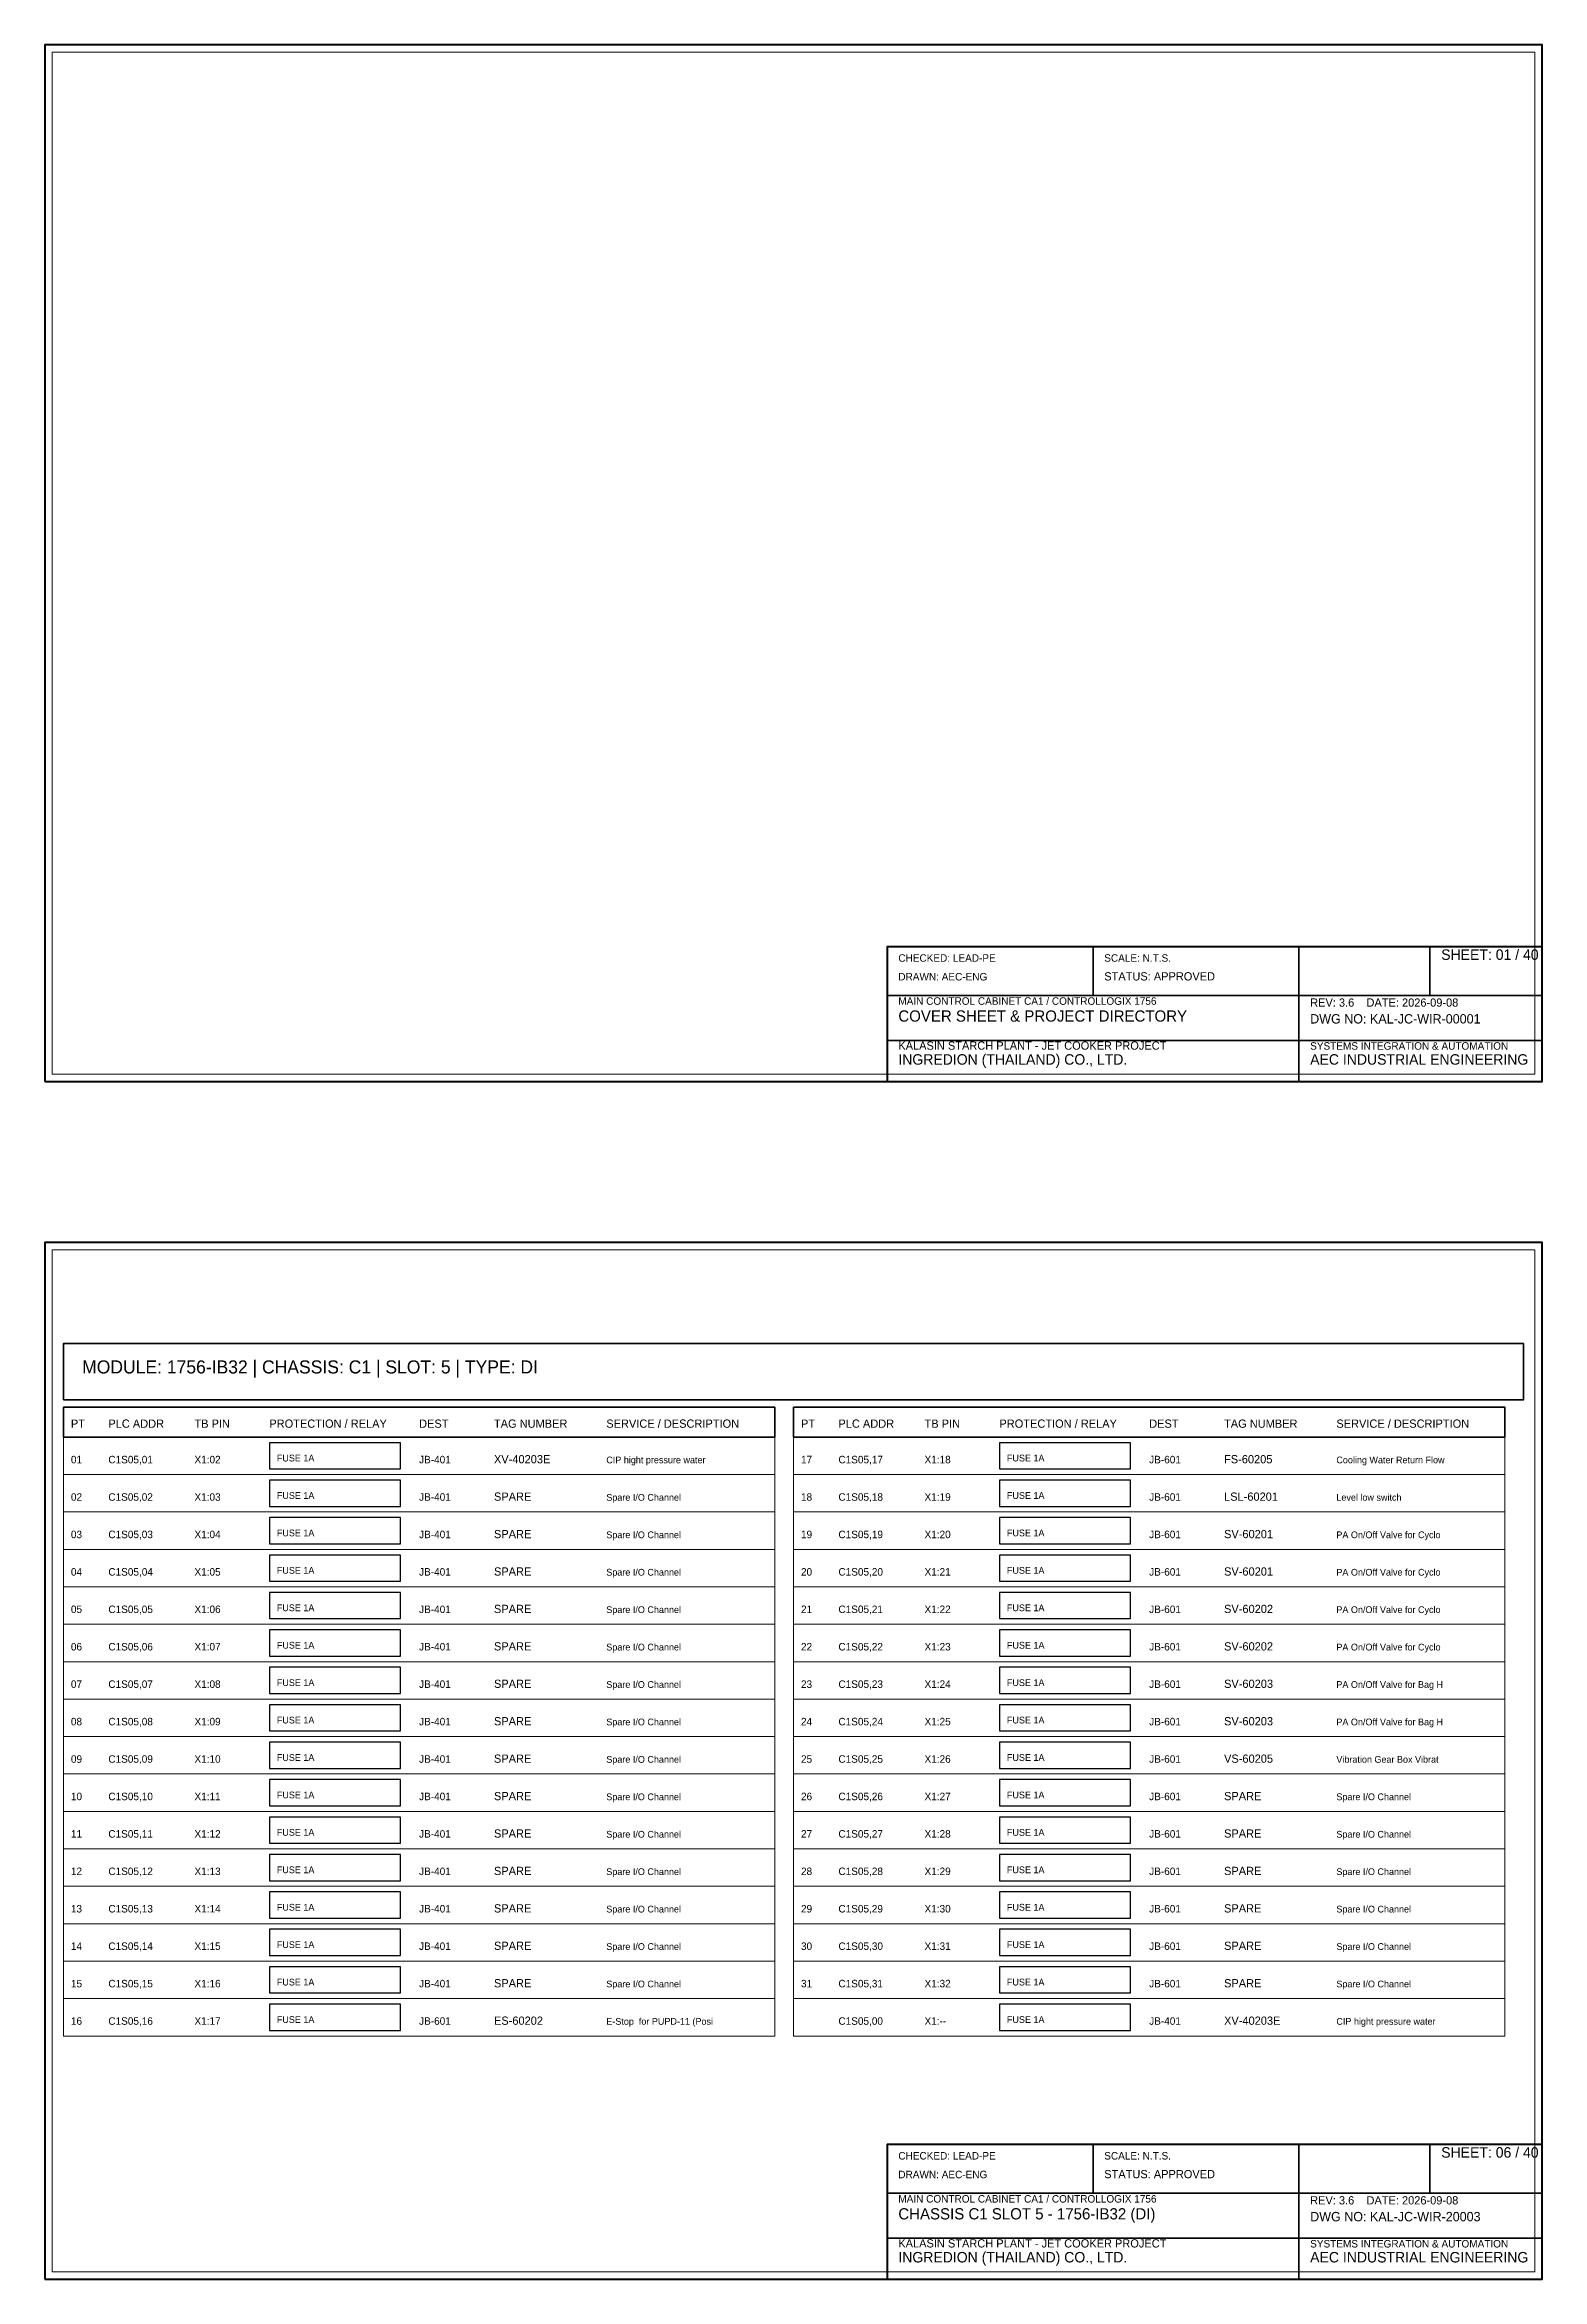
# Model space of a CAD drawing. Header units: millimetres. Extents: x 0 to 2200, y -2240 to 277.
# Drawn here: x 0 to 400, y -320 to 277 of the extents above; entities that cross this region are included whole.
import ezdxf

# ---------------------------------------------------------------- set-up
doc = ezdxf.new("R2010")
doc.units = ezdxf.units.MM
for name, color, linetype, lineweight in [('0_BORDER', 7, 'Continuous', 70), ('0_TITLE_BLOCK', 4, 'Continuous', 35), ('IE-CABLE', 6, 'Continuous', 25), ('IE-EQUIP', 2, 'Continuous', 35), ('IE-WIRE', 1, 'Continuous', 25), ('NOTATIONS', 8, 'Continuous', 18), ('TER', 3, 'Continuous', 35), ('TEXTS', 7, 'Continuous', 25)]:
    doc.layers.add(name, color=color, linetype=linetype, lineweight=lineweight)

msp = doc.modelspace()

# ---------------------------------------------------------------- linework, layer by layer
at = {"layer": '0_BORDER'}
for points in [[(0, 0), (400, 0), (400, 277), (0, 277)], [(225, 0), (400, 0), (400, 36), (225, 36)], [(0, -320), (400, -320), (400, -43), (0, -43)], [(225, -320), (400, -320), (400, -284), (225, -284)]]:
    msp.add_lwpolyline(points, close=True, dxfattribs=at)
at = {"layer": '0_TITLE_BLOCK'}
for p, q in [((280, 23), (280, 36)), ((335, 23), (335, 36)), ((370, 23), (370, 36)), ((225, 23), (400, 23)), ((335, 0), (335, 23)), ((225, 11), (400, 11)), ((280, -297), (280, -284)), ((335, -297), (335, -284)), ((370, -297), (370, -284)), ((225, -297), (400, -297)), ((335, -320), (335, -297)), ((225, -309), (400, -309))]:
    msp.add_line(p, q, dxfattribs=at)
for points in [[(5, -95), (195, -95), (195, -87), (5, -87)], [(200, -95), (390, -95), (390, -87), (200, -87)]]:
    msp.add_lwpolyline(points, close=True, dxfattribs=at)
at = {"layer": 'IE-EQUIP'}
msp.add_lwpolyline([(5, -85), (395, -85), (395, -70), (5, -70)], close=True, dxfattribs=at)
at = {"layer": 'IE-WIRE'}
for points in [[(60, -103.5), (95, -103.5), (95, -96.5), (60, -96.5)], [(255, -103.5), (290, -103.5), (290, -96.5), (255, -96.5)], [(60, -113.5), (95, -113.5), (95, -106.5), (60, -106.5)], [(255, -113.5), (290, -113.5), (290, -106.5), (255, -106.5)], [(60, -123.5), (95, -123.5), (95, -116.5), (60, -116.5)], [(255, -123.5), (290, -123.5), (290, -116.5), (255, -116.5)], [(60, -133.5), (95, -133.5), (95, -126.5), (60, -126.5)], [(255, -133.5), (290, -133.5), (290, -126.5), (255, -126.5)], [(60, -143.5), (95, -143.5), (95, -136.5), (60, -136.5)], [(255, -143.5), (290, -143.5), (290, -136.5), (255, -136.5)], [(60, -153.5), (95, -153.5), (95, -146.5), (60, -146.5)], [(255, -153.5), (290, -153.5), (290, -146.5), (255, -146.5)], [(60, -163.5), (95, -163.5), (95, -156.5), (60, -156.5)], [(255, -163.5), (290, -163.5), (290, -156.5), (255, -156.5)], [(60, -173.5), (95, -173.5), (95, -166.5), (60, -166.5)], [(255, -173.5), (290, -173.5), (290, -166.5), (255, -166.5)], [(60, -183.5), (95, -183.5), (95, -176.5), (60, -176.5)], [(255, -183.5), (290, -183.5), (290, -176.5), (255, -176.5)], [(60, -193.5), (95, -193.5), (95, -186.5), (60, -186.5)], [(255, -193.5), (290, -193.5), (290, -186.5), (255, -186.5)], [(60, -203.5), (95, -203.5), (95, -196.5), (60, -196.5)], [(255, -203.5), (290, -203.5), (290, -196.5), (255, -196.5)], [(60, -213.5), (95, -213.5), (95, -206.5), (60, -206.5)], [(255, -213.5), (290, -213.5), (290, -206.5), (255, -206.5)], [(60, -223.5), (95, -223.5), (95, -216.5), (60, -216.5)], [(255, -223.5), (290, -223.5), (290, -216.5), (255, -216.5)], [(60, -233.5), (95, -233.5), (95, -226.5), (60, -226.5)], [(255, -233.5), (290, -233.5), (290, -226.5), (255, -226.5)], [(60, -243.5), (95, -243.5), (95, -236.5), (60, -236.5)], [(255, -243.5), (290, -243.5), (290, -236.5), (255, -236.5)], [(60, -253.5), (95, -253.5), (95, -246.5), (60, -246.5)], [(255, -253.5), (290, -253.5), (290, -246.5), (255, -246.5)]]:
    msp.add_lwpolyline(points, close=True, dxfattribs=at)
at = {"layer": 'NOTATIONS'}
for points in [[(2, 2), (398, 2), (398, 275), (2, 275)], [(2, -318), (398, -318), (398, -45), (2, -45)], [(5, -105), (195, -105), (195, -95), (5, -95)], [(200, -105), (390, -105), (390, -95), (200, -95)], [(5, -115), (195, -115), (195, -105), (5, -105)], [(200, -115), (390, -115), (390, -105), (200, -105)], [(5, -125), (195, -125), (195, -115), (5, -115)], [(200, -125), (390, -125), (390, -115), (200, -115)], [(5, -135), (195, -135), (195, -125), (5, -125)], [(200, -135), (390, -135), (390, -125), (200, -125)], [(5, -145), (195, -145), (195, -135), (5, -135)], [(200, -145), (390, -145), (390, -135), (200, -135)], [(5, -155), (195, -155), (195, -145), (5, -145)], [(200, -155), (390, -155), (390, -145), (200, -145)], [(5, -165), (195, -165), (195, -155), (5, -155)], [(200, -165), (390, -165), (390, -155), (200, -155)], [(5, -175), (195, -175), (195, -165), (5, -165)], [(200, -175), (390, -175), (390, -165), (200, -165)], [(5, -185), (195, -185), (195, -175), (5, -175)], [(200, -185), (390, -185), (390, -175), (200, -175)], [(5, -195), (195, -195), (195, -185), (5, -185)], [(200, -195), (390, -195), (390, -185), (200, -185)], [(5, -205), (195, -205), (195, -195), (5, -195)], [(200, -205), (390, -205), (390, -195), (200, -195)], [(5, -215), (195, -215), (195, -205), (5, -205)], [(200, -215), (390, -215), (390, -205), (200, -205)], [(5, -225), (195, -225), (195, -215), (5, -215)], [(200, -225), (390, -225), (390, -215), (200, -215)], [(5, -235), (195, -235), (195, -225), (5, -225)], [(200, -235), (390, -235), (390, -225), (200, -225)], [(5, -245), (195, -245), (195, -235), (5, -235)], [(200, -245), (390, -245), (390, -235), (200, -235)], [(5, -255), (195, -255), (195, -245), (5, -245)], [(200, -255), (390, -255), (390, -245), (200, -245)]]:
    msp.add_lwpolyline(points, close=True, dxfattribs=at)

# ---------------------------------------------------------------- texts
at = {"layer": '0_TITLE_BLOCK'}
for s, height, p in [('SHEET: 01 / 40', 2.8, (373, 32.5)), ('STATUS: APPROVED', 2.2, (283, 27)), ('COVER SHEET & PROJECT DIRECTORY', 3, (228, 16)), ('INGREDION (THAILAND) CO., LTD.', 2.8, (228, 4.5)), ('AEC INDUSTRIAL ENGINEERING', 2.8, (338, 4.5)), ('MODULE: 1756-IB32 | CHASSIS: C1 | SLOT: 5 | TYPE: DI', 3.5, (10, -78)), ('PT', 2.2, (7, -92.5)), ('PLC ADDR', 2.2, (17, -92.5)), ('TB PIN', 2.2, (40, -92.5)), ('PROTECTION / RELAY', 2.2, (60, -92.5)), ('DEST', 2.2, (100, -92.5)), ('TAG NUMBER', 2.2, (120, -92.5)), ('SERVICE / DESCRIPTION', 2.2, (150, -92.5)), ('PT', 2.2, (202, -92.5)), ('PLC ADDR', 2.2, (212, -92.5)), ('TB PIN', 2.2, (235, -92.5)), ('PROTECTION / RELAY', 2.2, (255, -92.5)), ('DEST', 2.2, (295, -92.5)), ('TAG NUMBER', 2.2, (315, -92.5)), ('SERVICE / DESCRIPTION', 2.2, (345, -92.5)), ('SHEET: 06 / 40', 2.8, (373, -287.5)), ('STATUS: APPROVED', 2.2, (283, -293)), ('CHASSIS C1 SLOT 5 - 1756-IB32 (DI)', 3, (228, -304)), ('INGREDION (THAILAND) CO., LTD.', 2.8, (228, -315.5)), ('AEC INDUSTRIAL ENGINEERING', 2.8, (338, -315.5))]:
    msp.add_text(s, height=height, dxfattribs=at).set_placement(p)
at = {"layer": 'IE-CABLE'}
for s, p in [('JB-401', (100, -102)), ('JB-601', (295, -102)), ('JB-401', (100, -112)), ('JB-601', (295, -112)), ('JB-401', (100, -122)), ('JB-601', (295, -122)), ('JB-401', (100, -132)), ('JB-601', (295, -132)), ('JB-401', (100, -142)), ('JB-601', (295, -142)), ('JB-401', (100, -152)), ('JB-601', (295, -152)), ('JB-401', (100, -162)), ('JB-601', (295, -162)), ('JB-401', (100, -172)), ('JB-601', (295, -172)), ('JB-401', (100, -182)), ('JB-601', (295, -182)), ('JB-401', (100, -192)), ('JB-601', (295, -192)), ('JB-401', (100, -202)), ('JB-601', (295, -202)), ('JB-401', (100, -212)), ('JB-601', (295, -212)), ('JB-401', (100, -222)), ('JB-601', (295, -222)), ('JB-401', (100, -232)), ('JB-601', (295, -232)), ('JB-401', (100, -242)), ('JB-601', (295, -242)), ('JB-601', (100, -252)), ('JB-401', (295, -252))]:
    msp.add_text(s, height=2, dxfattribs=at).set_placement(p)
at = {"layer": 'IE-WIRE'}
for p in [(62, -101.5), (257, -101.5), (62, -111.5), (257, -111.5), (62, -121.5), (257, -121.5), (62, -131.5), (257, -131.5), (62, -141.5), (257, -141.5), (62, -151.5), (257, -151.5), (62, -161.5), (257, -161.5), (62, -171.5), (257, -171.5), (62, -181.5), (257, -181.5), (62, -191.5), (257, -191.5), (62, -201.5), (257, -201.5), (62, -211.5), (257, -211.5), (62, -221.5), (257, -221.5), (62, -231.5), (257, -231.5), (62, -241.5), (257, -241.5), (62, -251.5), (257, -251.5)]:
    msp.add_text('FUSE 1A', height=1.8, dxfattribs=at).set_placement(p)
at = {"layer": 'TER'}
for s, p in [('X1:02', (40, -102)), ('X1:18', (235, -102)), ('X1:03', (40, -112)), ('X1:19', (235, -112)), ('X1:04', (40, -122)), ('X1:20', (235, -122)), ('X1:05', (40, -132)), ('X1:21', (235, -132)), ('X1:06', (40, -142)), ('X1:22', (235, -142)), ('X1:07', (40, -152)), ('X1:23', (235, -152)), ('X1:08', (40, -162)), ('X1:24', (235, -162)), ('X1:09', (40, -172)), ('X1:25', (235, -172)), ('X1:10', (40, -182)), ('X1:26', (235, -182)), ('X1:11', (40, -192)), ('X1:27', (235, -192)), ('X1:12', (40, -202)), ('X1:28', (235, -202)), ('X1:13', (40, -212)), ('X1:29', (235, -212)), ('X1:14', (40, -222)), ('X1:30', (235, -222)), ('X1:15', (40, -232)), ('X1:31', (235, -232)), ('X1:16', (40, -242)), ('X1:32', (235, -242)), ('X1:17', (40, -252)), ('X1:--', (235, -252))]:
    msp.add_text(s, height=2, dxfattribs=at).set_placement(p)
at = {"layer": 'TEXTS'}
for s, height, p in [('CHECKED: LEAD-PE', 2, (228, 32)), ('SCALE: N.T.S.', 2, (283, 32)), ('DRAWN: AEC-ENG', 2, (228, 27)), ('MAIN CONTROL CABINET CA1 / CONTROLLOGIX 1756', 2, (228, 20.5)), ('REV: 3.6    DATE: 2026-09-08', 2.2, (338, 20)), ('DWG NO: KAL-JC-WIR-00001', 2.5, (338, 15.5)), ('KALASIN STARCH PLANT - JET COOKER PROJECT', 2.2, (228, 8.5)), ('SYSTEMS INTEGRATION & AUTOMATION', 2, (338, 8.5)), ('01', 2, (7, -102)), ('C1S05,01', 2, (17, -102)), ('XV-40203E', 2.2, (120, -102)), ('CIP hight pressure water ', 1.8, (150, -102)), ('17', 2, (202, -102)), ('C1S05,17', 2, (212, -102)), ('FS-60205', 2.2, (315, -102)), ('Cooling Water Return Flow', 1.8, (345, -102)), ('02', 2, (7, -112)), ('C1S05,02', 2, (17, -112)), ('SPARE', 2.2, (120, -112)), ('Spare I/O Channel', 1.8, (150, -112)), ('18', 2, (202, -112)), ('C1S05,18', 2, (212, -112)), ('LSL-60201', 2.2, (315, -112)), ('Level low switch', 1.8, (345, -112)), ('03', 2, (7, -122)), ('C1S05,03', 2, (17, -122)), ('SPARE', 2.2, (120, -122)), ('Spare I/O Channel', 1.8, (150, -122)), ('19', 2, (202, -122)), ('C1S05,19', 2, (212, -122)), ('SV-60201', 2.2, (315, -122)), ('PA On/Off Valve for Cyclo', 1.8, (345, -122)), ('04', 2, (7, -132)), ('C1S05,04', 2, (17, -132)), ('SPARE', 2.2, (120, -132)), ('Spare I/O Channel', 1.8, (150, -132)), ('20', 2, (202, -132)), ('C1S05,20', 2, (212, -132)), ('SV-60201', 2.2, (315, -132)), ('PA On/Off Valve for Cyclo', 1.8, (345, -132)), ('05', 2, (7, -142)), ('C1S05,05', 2, (17, -142)), ('SPARE', 2.2, (120, -142)), ('Spare I/O Channel', 1.8, (150, -142)), ('21', 2, (202, -142)), ('C1S05,21', 2, (212, -142)), ('SV-60202', 2.2, (315, -142)), ('PA On/Off Valve for Cyclo', 1.8, (345, -142)), ('06', 2, (7, -152)), ('C1S05,06', 2, (17, -152)), ('SPARE', 2.2, (120, -152)), ('Spare I/O Channel', 1.8, (150, -152)), ('22', 2, (202, -152)), ('C1S05,22', 2, (212, -152)), ('SV-60202', 2.2, (315, -152)), ('PA On/Off Valve for Cyclo', 1.8, (345, -152)), ('07', 2, (7, -162)), ('C1S05,07', 2, (17, -162)), ('SPARE', 2.2, (120, -162)), ('Spare I/O Channel', 1.8, (150, -162)), ('23', 2, (202, -162)), ('C1S05,23', 2, (212, -162)), ('SV-60203', 2.2, (315, -162)), ('PA On/Off Valve for Bag H', 1.8, (345, -162)), ('08', 2, (7, -172)), ('C1S05,08', 2, (17, -172)), ('SPARE', 2.2, (120, -172)), ('Spare I/O Channel', 1.8, (150, -172)), ('24', 2, (202, -172)), ('C1S05,24', 2, (212, -172)), ('SV-60203', 2.2, (315, -172)), ('PA On/Off Valve for Bag H', 1.8, (345, -172)), ('09', 2, (7, -182)), ('C1S05,09', 2, (17, -182)), ('SPARE', 2.2, (120, -182)), ('Spare I/O Channel', 1.8, (150, -182)), ('25', 2, (202, -182)), ('C1S05,25', 2, (212, -182)), ('VS-60205', 2.2, (315, -182)), ('Vibration Gear Box Vibrat', 1.8, (345, -182)), ('10', 2, (7, -192)), ('C1S05,10', 2, (17, -192)), ('SPARE', 2.2, (120, -192)), ('Spare I/O Channel', 1.8, (150, -192)), ('26', 2, (202, -192)), ('C1S05,26', 2, (212, -192)), ('SPARE', 2.2, (315, -192)), ('Spare I/O Channel', 1.8, (345, -192)), ('11', 2, (7, -202)), ('C1S05,11', 2, (17, -202)), ('SPARE', 2.2, (120, -202)), ('Spare I/O Channel', 1.8, (150, -202)), ('27', 2, (202, -202)), ('C1S05,27', 2, (212, -202)), ('SPARE', 2.2, (315, -202)), ('Spare I/O Channel', 1.8, (345, -202)), ('12', 2, (7, -212)), ('C1S05,12', 2, (17, -212)), ('SPARE', 2.2, (120, -212)), ('Spare I/O Channel', 1.8, (150, -212)), ('28', 2, (202, -212)), ('C1S05,28', 2, (212, -212)), ('SPARE', 2.2, (315, -212)), ('Spare I/O Channel', 1.8, (345, -212)), ('13', 2, (7, -222)), ('C1S05,13', 2, (17, -222)), ('SPARE', 2.2, (120, -222)), ('Spare I/O Channel', 1.8, (150, -222)), ('29', 2, (202, -222)), ('C1S05,29', 2, (212, -222)), ('SPARE', 2.2, (315, -222)), ('Spare I/O Channel', 1.8, (345, -222)), ('14', 2, (7, -232)), ('C1S05,14', 2, (17, -232)), ('SPARE', 2.2, (120, -232)), ('Spare I/O Channel', 1.8, (150, -232)), ('30', 2, (202, -232)), ('C1S05,30', 2, (212, -232)), ('SPARE', 2.2, (315, -232)), ('Spare I/O Channel', 1.8, (345, -232)), ('15', 2, (7, -242)), ('C1S05,15', 2, (17, -242)), ('SPARE', 2.2, (120, -242)), ('Spare I/O Channel', 1.8, (150, -242)), ('31', 2, (202, -242)), ('C1S05,31', 2, (212, -242)), ('SPARE', 2.2, (315, -242)), ('Spare I/O Channel', 1.8, (345, -242)), ('16', 2, (7, -252)), ('C1S05,16', 2, (17, -252)), ('ES-60202', 2.2, (120, -252)), ('E-Stop  for PUPD-11 (Posi', 1.8, (150, -252)), ('C1S05,00', 2, (212, -252)), ('XV-40203E', 2.2, (315, -252)), ('CIP hight pressure water ', 1.8, (345, -252)), ('CHECKED: LEAD-PE', 2, (228, -288)), ('SCALE: N.T.S.', 2, (283, -288)), ('DRAWN: AEC-ENG', 2, (228, -293)), ('MAIN CONTROL CABINET CA1 / CONTROLLOGIX 1756', 2, (228, -299.5)), ('REV: 3.6    DATE: 2026-09-08', 2.2, (338, -300)), ('DWG NO: KAL-JC-WIR-20003', 2.5, (338, -304.5)), ('KALASIN STARCH PLANT - JET COOKER PROJECT', 2.2, (228, -311.5)), ('SYSTEMS INTEGRATION & AUTOMATION', 2, (338, -311.5))]:
    msp.add_text(s, height=height, dxfattribs=at).set_placement(p)

doc.saveas('drawing.dxf')
